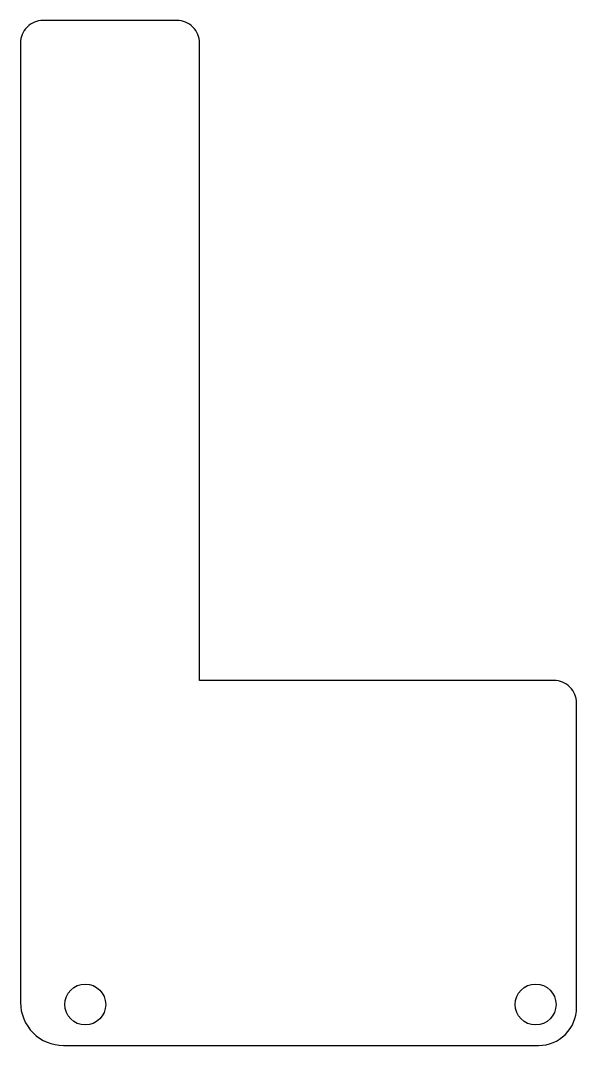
# Model space of a CAD drawing. Header units: millimetres. Extents: x 76.7 to 103.9, y -90.9 to -40.9.
import ezdxf

# ---------------------------------------------------------------- set-up
doc = ezdxf.new("R2010")
doc.units = ezdxf.units.MM
doc.layers.get('0').update_dxf_attribs({"linetype": 'CONTINUOUS'})

msp = doc.modelspace()

# ---------------------------------------------------------------- linework, layer by layer
msp.add_lwpolyline([(85.482, -41.997, 0.414214), (84.382, -40.897), (77.835, -40.897, 0.414214), (76.735, -41.997), (76.735, -88.81, 0.414214), (78.835, -90.91), (102.047, -90.91, 0.414214), (103.897, -89.06), (103.897, -74.197, 0.414214), (102.797, -73.097), (85.482, -73.097)], format="xyb", close=True)
for centre in [(79.897, -88.91), (101.897, -88.91)]:
    msp.add_circle(centre, 1)

doc.saveas('drawing.dxf')
